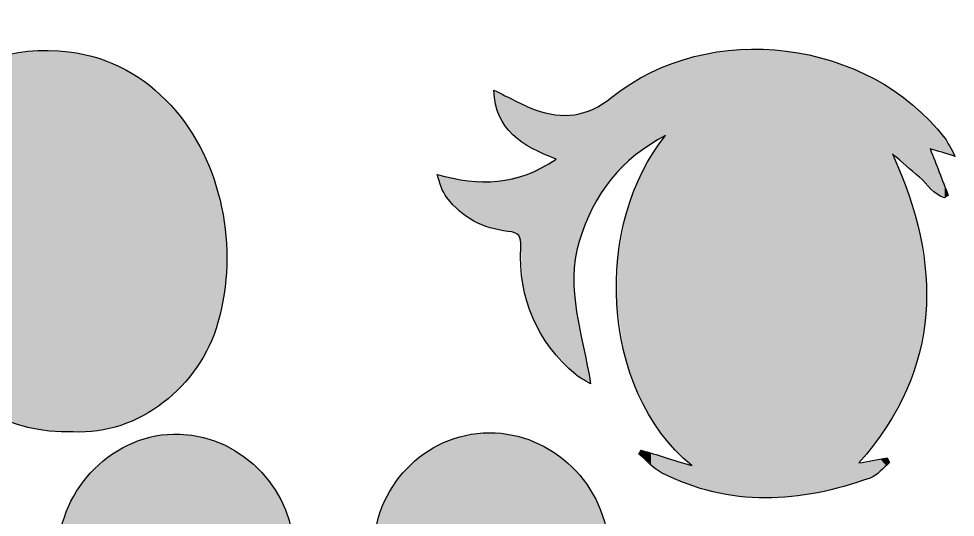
# Model space of a CAD drawing. Extents: x -31 to 92, y -55 to 26.
# Drawn here: x 15.24 to 59.58, y 2.08 to 25.7 of the extents above; entities that cross this region are included whole.
import ezdxf

# ---------------------------------------------------------------- set-up
doc = ezdxf.new("R2010")
doc.units = 0
doc.layers.add('LAYER_1', color=7, linetype='CONTINUOUS')

# ---------------------------------------------------------------- blocks, each defined once
blk = doc.blocks.new('*U10')
at = {"layer": 'LAYER_1', "color": 7}
for points in [[(48.118, 3.285), (47.22, 23.903), (48.118, 24.085)], [(48.292, 3.254), (48.118, 24.085), (48.292, 24.121)], [(48.118, 3.285), (48.118, 24.085), (48.292, 3.254)], [(49.348, 3.068), (48.292, 24.121), (49.348, 24.233)], [(48.292, 3.254), (48.292, 24.121), (49.348, 3.068)], [(49.383, 3.066), (49.348, 24.233), (49.383, 24.236)], [(49.348, 3.068), (49.348, 24.233), (49.383, 3.066)], [(50.482, 3.002), (49.383, 24.236), (50.482, 24.25)], [(49.383, 3.066), (49.383, 24.236), (50.482, 3.002)], [(50.482, 3.002), (50.482, 24.25), (50.583, 2.996)], [(46.176, 5.43), (45.861, 23.446), (46.176, 23.58)], [(46.325, 5.252), (46.176, 23.58), (46.325, 23.626)], [(46.176, 5.43), (46.176, 23.58), (46.325, 5.252)], [(46.892, 4.723), (46.325, 23.626), (46.892, 23.801)], [(46.325, 5.252), (46.325, 23.626), (46.892, 4.723)], [(47.103, 4.526), (46.892, 23.801), (47.103, 23.867)], [(46.892, 4.723), (46.892, 23.801), (47.103, 4.526)], [(47.22, 3.556), (47.103, 23.867), (47.22, 23.903)], [(47.103, 3.592), (47.103, 23.867), (47.22, 3.556)], [(47.22, 3.556), (47.22, 23.903), (48.118, 3.285)], [(45.06, 19.644), (44.764, 22.926), (45.06, 23.091)], [(45.17, 19.715), (45.06, 23.091), (45.17, 23.152)], [(45.27, 19.78), (45.17, 23.152), (45.27, 23.195)], [(45.644, 20.021), (45.27, 23.195), (45.644, 23.354)], [(45.672, 20.039), (45.644, 23.354), (45.672, 23.366)], [(45.861, 20.161), (45.672, 23.366), (45.861, 23.446)], [(45.861, 5.807), (45.861, 23.446), (46.176, 5.43)], [(44.213, 19.018), (44.179, 22.593), (44.213, 22.617)], [(44.344, 19.149), (44.213, 22.617), (44.344, 22.691)], [(44.439, 19.243), (44.344, 22.691), (44.439, 22.743)], [(44.572, 19.329), (44.439, 22.743), (44.572, 22.818)], [(44.602, 19.348), (44.572, 22.818), (44.602, 22.835)], [(44.713, 19.42), (44.602, 22.835), (44.713, 22.897)], [(44.764, 19.453), (44.713, 22.897), (44.764, 22.926)], [(37.818, 21.649), (37.818, 22.27), (37.921, 21.334)], [(37.921, 21.334), (37.921, 22.222), (38.002, 21.086)], [(38.002, 21.086), (38.002, 22.183), (38.278, 20.608)], [(43.607, 18.415), (43.561, 22.151), (43.607, 22.184)], [(43.88, 18.687), (43.607, 22.184), (43.88, 22.379)], [(44.01, 18.817), (43.88, 22.379), (44.01, 22.473)], [(44.179, 18.984), (44.01, 22.473), (44.179, 22.593)], [(56.6, 19.303), (56.6, 22.331), (56.684, 19.23)], [(56.684, 19.23), (56.684, 22.28), (57.272, 18.717)], [(38.278, 20.608), (38.278, 22.053), (38.401, 20.466)], [(38.401, 20.466), (38.401, 21.995), (38.635, 20.201)], [(38.635, 20.201), (38.635, 21.885), (38.721, 20.14)], [(38.721, 20.14), (38.721, 21.844), (38.914, 20.004)], [(38.914, 20.004), (38.914, 21.753), (39.015, 19.933)], [(43.29, 18.101), (42.437, 21.418), (43.29, 21.959)], [(43.313, 18.124), (43.29, 21.959), (43.313, 21.974)], [(43.561, 18.37), (43.313, 21.974), (43.561, 22.151)], [(57.272, 18.717), (57.272, 21.838), (57.376, 18.627)], [(57.376, 18.627), (57.376, 21.76), (57.559, 18.467)], [(39.015, 19.933), (39.015, 21.706), (39.109, 19.867)], [(39.109, 19.867), (39.109, 21.662), (39.295, 19.736)], [(39.295, 19.736), (39.295, 21.574), (39.307, 19.727)], [(39.307, 19.727), (39.307, 21.568), (39.554, 19.554)], [(39.554, 19.554), (39.554, 21.452), (39.574, 19.545)], [(39.574, 19.545), (39.574, 21.442), (39.689, 19.493)], [(39.689, 19.493), (39.689, 21.388), (39.946, 19.376)], [(39.946, 19.376), (39.946, 21.323), (40.412, 19.165)], [(42.317, 16.509), (41.777, 21.218), (42.317, 21.382)], [(42.406, 16.735), (42.317, 21.382), (42.406, 21.409)], [(42.437, 16.783), (42.406, 21.409), (42.437, 21.418)], [(57.559, 18.467), (57.559, 21.622), (57.878, 18.189)], [(57.878, 18.189), (57.878, 21.325), (57.888, 18.179)], [(57.888, 18.179), (57.888, 21.316), (57.912, 18.154)], [(57.912, 18.154), (57.912, 21.293), (58.187, 17.874)], [(40.412, 19.165), (40.412, 21.205), (40.64, 19.063)], [(40.64, 19.063), (40.64, 21.147), (40.68, 19.044)], [(40.68, 19.044), (40.64, 21.147), (40.68, 21.147)], [(41.524, 8.928), (40.68, 21.147), (41.524, 21.15)], [(40.68, 9.814), (40.68, 21.147), (41.524, 8.928)], [(41.551, 13.803), (41.524, 21.15), (41.551, 21.15)], [(41.592, 14.307), (41.551, 21.15), (41.592, 21.162)], [(41.626, 14.46), (41.592, 21.162), (41.626, 21.172)], [(41.651, 14.573), (41.626, 21.172), (41.651, 21.18)], [(41.777, 15.148), (41.651, 21.18), (41.777, 21.218)], [(58.187, 17.874), (58.187, 21.037), (58.189, 17.872)], [(58.189, 17.872), (58.189, 21.035), (58.362, 17.696)], [(58.362, 17.696), (58.362, 20.874), (58.391, 17.667)], [(58.391, 19.535), (58.391, 20.841), (58.426, 19.524)], [(58.426, 19.524), (58.426, 20.799), (58.721, 19.435)], [(58.721, 19.435), (58.721, 20.457), (59.075, 19.327)], [(45.861, 5.807), (45.672, 19.902), (45.861, 20.161)], [(59.075, 19.327), (59.075, 20.046), (59.082, 19.324)], [(59.082, 19.324), (59.082, 20.037), (59.247, 19.274)], [(45.644, 6.067), (45.27, 19.351), (45.644, 19.863)], [(45.672, 6.033), (45.644, 19.863), (45.672, 19.902)], [(45.644, 6.067), (45.644, 19.863), (45.672, 6.033)], [(45.672, 6.033), (45.672, 19.902), (45.861, 5.807)], [(58.391, 17.667), (58.391, 19.535), (58.426, 17.63)], [(59.247, 19.274), (59.247, 19.75), (59.579, 19.173)], [(45.17, 6.791), (45.06, 18.981), (45.17, 19.175)], [(45.27, 6.638), (45.17, 19.175), (45.27, 19.351)], [(45.17, 6.791), (45.17, 19.175), (45.27, 6.638)], [(45.27, 6.638), (45.27, 19.351), (45.644, 6.067)], [(58.426, 17.63), (58.426, 19.443), (58.721, 17.378)], [(39.946, 10.795), (39.689, 18.522), (39.946, 18.658)], [(40.412, 10.096), (39.946, 18.658), (40.412, 18.903)], [(39.946, 10.795), (39.946, 18.658), (40.412, 10.096)], [(40.64, 9.857), (40.412, 18.903), (40.64, 19.023)], [(40.412, 10.096), (40.412, 18.903), (40.64, 9.857)], [(40.68, 9.814), (40.64, 19.023), (40.68, 19.044)], [(40.64, 9.857), (40.64, 19.023), (40.68, 9.814)], [(45.06, 6.96), (44.764, 18.463), (45.06, 18.981)], [(45.06, 6.96), (45.06, 18.981), (45.17, 6.791)], [(58.721, 17.378), (58.721, 18.685), (59.075, 17.209)], [(35.238, 17.726), (35.238, 18.283), (35.51, 17.223)], [(35.51, 17.223), (35.51, 18.226), (36.101, 16.588)], [(38.721, 15.554), (38.635, 18.164), (38.721, 18.184)], [(38.914, 15.421), (38.721, 18.184), (38.914, 18.229)], [(38.721, 15.554), (38.721, 18.184), (38.914, 15.421)], [(39.015, 14.884), (38.914, 18.229), (39.015, 18.253)], [(38.914, 15.421), (38.914, 18.229), (39.015, 14.884)], [(39.109, 13.131), (39.015, 18.253), (39.109, 18.275)], [(39.015, 14.884), (39.015, 18.253), (39.109, 13.131)], [(39.295, 12.313), (39.109, 18.275), (39.295, 18.319)], [(39.109, 13.131), (39.109, 18.275), (39.295, 12.313)], [(39.307, 12.278), (39.295, 18.319), (39.307, 18.322)], [(39.295, 12.313), (39.295, 18.319), (39.307, 12.278)], [(39.554, 11.591), (39.307, 18.322), (39.554, 18.451)], [(39.307, 12.278), (39.307, 18.322), (39.554, 11.591)], [(39.574, 11.534), (39.554, 18.451), (39.574, 18.462)], [(39.554, 11.591), (39.554, 18.451), (39.574, 11.534)], [(39.689, 11.307), (39.574, 18.462), (39.689, 18.522)], [(39.574, 11.534), (39.574, 18.462), (39.689, 11.307)], [(39.689, 11.307), (39.689, 18.522), (39.946, 10.795)], [(44.713, 7.641), (44.602, 18.093), (44.713, 18.345)], [(44.764, 7.539), (44.713, 18.345), (44.764, 18.463)], [(44.713, 7.641), (44.713, 18.345), (44.764, 7.539)], [(44.764, 7.539), (44.764, 18.463), (45.06, 6.96)], [(36.101, 16.588), (36.101, 18.101), (36.507, 16.306)], [(36.507, 16.306), (36.507, 18.015), (36.787, 16.113)], [(36.787, 16.113), (36.787, 18.012), (37.557, 15.793)], [(37.557, 15.793), (37.557, 18.002), (37.736, 15.757)], [(37.736, 15.757), (37.736, 17.999), (37.818, 15.74)], [(37.818, 15.74), (37.818, 17.998), (37.921, 15.72)], [(38.002, 15.703), (37.921, 17.997), (38.002, 18.016)], [(37.921, 15.72), (37.921, 17.997), (38.002, 15.703)], [(38.278, 15.648), (38.002, 18.016), (38.278, 18.08)], [(38.002, 15.703), (38.002, 18.016), (38.278, 15.648)], [(38.401, 15.623), (38.278, 18.08), (38.401, 18.109)], [(38.278, 15.648), (38.278, 18.08), (38.401, 15.623)], [(38.635, 15.573), (38.401, 18.109), (38.635, 18.164)], [(38.401, 15.623), (38.401, 18.109), (38.635, 15.573)], [(38.635, 15.573), (38.635, 18.164), (38.721, 15.554)], [(44.572, 7.918), (44.439, 17.723), (44.572, 18.026)], [(44.602, 7.859), (44.572, 18.026), (44.602, 18.093)], [(44.572, 7.918), (44.572, 18.026), (44.602, 7.859)], [(44.602, 7.859), (44.602, 18.093), (44.713, 7.641)], [(44.344, 8.503), (44.213, 17.111), (44.344, 17.509)], [(44.439, 8.26), (44.344, 17.509), (44.439, 17.723)], [(44.344, 8.503), (44.344, 17.509), (44.439, 8.26)], [(44.439, 8.26), (44.439, 17.723), (44.572, 7.918)], [(44.179, 8.929), (44.01, 16.5), (44.179, 17.009)], [(44.213, 8.842), (44.179, 17.009), (44.213, 17.111)], [(44.179, 8.929), (44.179, 17.009), (44.213, 8.842)], [(44.213, 8.842), (44.213, 17.111), (44.344, 8.503)], [(44.01, 9.522), (43.88, 15.811), (44.01, 16.5)], [(44.01, 9.522), (44.01, 16.5), (44.179, 8.929)], [(43.88, 9.982), (43.607, 14.369), (43.88, 15.811)], [(43.88, 9.982), (43.88, 15.811), (44.01, 9.522)], [(43.607, 11.849), (43.561, 12.164), (43.607, 14.369)], [(43.607, 11.849), (43.607, 14.369), (43.88, 9.982)], [(41.524, 8.928), (41.524, 13.473), (41.551, 8.9)], [(41.551, 8.9), (41.551, 13.122), (41.592, 8.857)], [(41.592, 8.857), (41.592, 12.584), (41.626, 8.821)], [(41.626, 8.821), (41.626, 12.141), (41.651, 8.806)], [(41.651, 8.806), (41.651, 11.813), (41.777, 8.729)], [(41.777, 8.729), (41.777, 11.164), (42.317, 8.399)], [(44.713, 4.985), (44.602, 5.077), (44.713, 5.261)], [(44.713, 4.985), (44.713, 5.261), (44.764, 4.942)], [(44.764, 4.942), (44.764, 5.245), (45.06, 4.698)], [(45.06, 4.698), (45.06, 5.155), (45.17, 4.607)], [(45.17, 4.607), (45.17, 5.121), (45.27, 4.524)], [(45.27, 4.524), (45.27, 5.09), (45.644, 4.215)], [(45.644, 4.215), (45.644, 4.975), (45.672, 4.192)], [(45.672, 4.192), (45.672, 4.966), (45.861, 4.109)], [(45.861, 4.109), (45.861, 4.908), (46.176, 3.97)], [(56.321, 4.531), (56.026, 4.832), (56.321, 4.884)], [(56.349, 4.557), (56.321, 4.884), (56.349, 4.889)], [(46.176, 3.97), (46.176, 4.811), (46.325, 3.905)], [(46.325, 3.905), (46.325, 4.766), (46.892, 3.656)], [(46.892, 3.656), (46.892, 4.591), (47.103, 3.592)], [(55.548, 3.939), (55.014, 4.652), (55.548, 4.747)], [(55.747, 4.072), (55.548, 4.747), (55.747, 4.782)], [(56.026, 4.258), (55.747, 4.782), (56.026, 4.832)]]:
    blk.add_solid(points, dxfattribs=at)
at = {"layer": 'LAYER_1', "color": 7, "extrusion": (0, 0, -1)}
for points in [[(-50.583, 2.996), (-50.482, 24.25), (-50.583, 24.242)], [(-50.583, 2.996), (-50.583, 24.242), (-51.579, 3.045)], [(-51.579, 3.045), (-50.583, 24.242), (-51.579, 24.164)], [(-51.579, 3.045), (-51.579, 24.164), (-51.821, 3.057)], [(-51.821, 3.057), (-51.579, 24.164), (-51.821, 24.123)], [(-51.821, 3.057), (-51.821, 24.123), (-52.664, 3.183)], [(-52.664, 3.183), (-51.821, 24.123), (-52.664, 23.979)], [(-52.664, 3.183), (-52.664, 23.979), (-53.061, 3.242)], [(-53.061, 3.242), (-52.664, 23.979), (-53.061, 23.873)], [(-53.061, 3.242), (-53.061, 23.873), (-53.727, 3.401)], [(-53.727, 3.401), (-53.061, 23.873), (-53.727, 23.697)], [(-53.727, 3.401), (-53.727, 23.697), (-54.304, 3.539)], [(-54.304, 3.539), (-53.727, 23.697), (-54.304, 23.485)], [(-45.06, 19.644), (-45.06, 23.091), (-45.17, 19.715)], [(-45.17, 19.715), (-45.17, 23.152), (-45.27, 19.78)], [(-45.27, 19.78), (-45.27, 23.195), (-45.644, 20.021)], [(-45.644, 20.021), (-45.644, 23.354), (-45.672, 20.039)], [(-45.672, 20.039), (-45.672, 23.366), (-45.861, 20.161)], [(-54.304, 3.539), (-54.304, 23.485), (-54.758, 3.685)], [(-54.758, 3.685), (-54.304, 23.485), (-54.758, 23.318)], [(-54.758, 3.685), (-54.758, 23.318), (-55.014, 3.767)], [(-55.014, 3.767), (-54.758, 23.318), (-55.014, 23.196)], [(-55.014, 4.652), (-55.014, 23.196), (-55.548, 5.35)], [(-55.548, 5.35), (-55.014, 23.196), (-55.548, 22.941)], [(-44.213, 19.018), (-44.213, 22.617), (-44.344, 19.149)], [(-44.344, 19.149), (-44.344, 22.691), (-44.439, 19.243)], [(-44.439, 19.243), (-44.439, 22.743), (-44.572, 19.329)], [(-44.572, 19.329), (-44.572, 22.818), (-44.602, 19.348)], [(-44.602, 19.348), (-44.602, 22.835), (-44.713, 19.42)], [(-44.713, 19.42), (-44.713, 22.897), (-44.764, 19.453)], [(-44.764, 19.453), (-44.764, 22.926), (-45.06, 19.644)], [(-55.548, 5.35), (-55.548, 22.941), (-55.747, 5.61)], [(-55.747, 5.61), (-55.548, 22.941), (-55.747, 22.846)], [(-55.747, 5.61), (-55.747, 22.846), (-56.026, 5.975)], [(-56.026, 5.975), (-55.747, 22.846), (-56.026, 22.677)], [(-56.026, 5.975), (-56.026, 22.677), (-56.321, 6.36)], [(-56.321, 6.36), (-56.026, 22.677), (-56.321, 22.499)], [(-37.818, 21.649), (-37.736, 22.309), (-37.818, 22.27)], [(-37.921, 21.334), (-37.818, 22.27), (-37.921, 22.222)], [(-38.002, 21.086), (-37.921, 22.222), (-38.002, 22.183)], [(-38.278, 20.608), (-38.002, 22.183), (-38.278, 22.053)], [(-43.607, 18.415), (-43.607, 22.184), (-43.88, 18.687)], [(-43.88, 18.687), (-43.88, 22.379), (-44.01, 18.817)], [(-44.01, 18.817), (-44.01, 22.473), (-44.179, 18.984)], [(-44.179, 18.984), (-44.179, 22.593), (-44.213, 19.018)], [(-56.321, 6.36), (-56.321, 22.499), (-56.349, 6.413)], [(-56.349, 6.413), (-56.321, 22.499), (-56.349, 22.482)], [(-56.349, 6.413), (-56.349, 22.482), (-56.47, 6.634)], [(-56.47, 6.634), (-56.349, 22.482), (-56.47, 22.409)], [(-56.47, 6.634), (-56.47, 22.409), (-56.6, 6.873)], [(-56.6, 6.873), (-56.47, 22.409), (-56.6, 22.331)], [(-56.684, 19.23), (-56.6, 22.331), (-56.684, 22.28)], [(-57.272, 18.717), (-56.684, 22.28), (-57.272, 21.838)], [(-38.401, 20.466), (-38.278, 22.053), (-38.401, 21.995)], [(-38.635, 20.201), (-38.401, 21.995), (-38.635, 21.885)], [(-38.721, 20.14), (-38.635, 21.885), (-38.721, 21.844)], [(-38.914, 20.004), (-38.721, 21.844), (-38.914, 21.753)], [(-39.015, 19.933), (-38.914, 21.753), (-39.015, 21.706)], [(-43.29, 18.101), (-43.29, 21.959), (-43.313, 18.124)], [(-43.313, 18.124), (-43.313, 21.974), (-43.561, 18.37)], [(-43.561, 18.37), (-43.561, 22.151), (-43.607, 18.415)], [(-57.376, 18.627), (-57.272, 21.838), (-57.376, 21.76)], [(-57.559, 18.467), (-57.376, 21.76), (-57.559, 21.622)], [(-39.109, 19.867), (-39.015, 21.706), (-39.109, 21.662)], [(-39.295, 19.736), (-39.109, 21.662), (-39.295, 21.574)], [(-39.307, 19.727), (-39.295, 21.574), (-39.307, 21.568)], [(-39.554, 19.554), (-39.307, 21.568), (-39.554, 21.452)], [(-39.574, 19.545), (-39.554, 21.452), (-39.574, 21.442)], [(-39.689, 19.493), (-39.574, 21.442), (-39.689, 21.388)], [(-39.946, 19.376), (-39.689, 21.388), (-39.946, 21.323)], [(-40.412, 19.165), (-39.946, 21.323), (-40.412, 21.205)], [(-42.317, 16.509), (-42.317, 21.382), (-42.406, 16.735)], [(-42.406, 16.735), (-42.406, 21.409), (-42.437, 16.783)], [(-42.437, 16.783), (-42.437, 21.418), (-43.29, 18.101)], [(-57.878, 18.189), (-57.559, 21.622), (-57.878, 21.325)], [(-57.888, 18.179), (-57.878, 21.325), (-57.888, 21.316)], [(-57.912, 18.154), (-57.888, 21.316), (-57.912, 21.293)], [(-58.187, 17.874), (-57.912, 21.293), (-58.187, 21.037)], [(-40.64, 19.063), (-40.412, 21.205), (-40.64, 21.147)], [(-41.524, 13.473), (-41.524, 21.15), (-41.551, 13.803)], [(-41.551, 13.803), (-41.551, 21.15), (-41.592, 14.307)], [(-41.592, 14.307), (-41.592, 21.162), (-41.626, 14.46)], [(-41.626, 14.46), (-41.626, 21.172), (-41.651, 14.573)], [(-41.651, 14.573), (-41.651, 21.18), (-41.777, 15.148)], [(-41.777, 15.148), (-41.777, 21.218), (-42.317, 16.509)], [(-58.189, 17.872), (-58.187, 21.037), (-58.189, 21.035)], [(-58.362, 17.696), (-58.189, 21.035), (-58.362, 20.874)], [(-58.391, 17.667), (-58.362, 20.874), (-58.391, 20.841)], [(-58.426, 19.524), (-58.391, 20.841), (-58.426, 20.799)], [(-58.721, 19.435), (-58.426, 20.799), (-58.721, 20.457)], [(-59.075, 19.327), (-58.721, 20.457), (-59.075, 20.046)], [(-59.082, 19.324), (-59.075, 20.046), (-59.082, 20.037)], [(-59.247, 19.274), (-59.082, 20.037), (-59.247, 19.75)], [(-58.426, 17.63), (-58.391, 19.535), (-58.426, 19.443)], [(-56.6, 6.873), (-56.6, 19.303), (-56.684, 7.027)], [(-56.684, 7.027), (-56.6, 19.303), (-56.684, 19.092)], [(-56.684, 7.027), (-56.684, 19.092), (-57.272, 8.105)], [(-57.272, 8.105), (-56.684, 19.092), (-57.272, 17.616)], [(-58.721, 17.378), (-58.426, 19.443), (-58.721, 18.685)], [(-59.075, 17.209), (-58.721, 18.685), (-59.075, 17.774)], [(-35.238, 17.726), (-35.051, 18.322), (-35.238, 18.283)], [(-35.51, 17.223), (-35.238, 18.283), (-35.51, 18.226)], [(-36.101, 16.588), (-35.51, 18.226), (-36.101, 18.101)], [(-36.507, 16.306), (-36.101, 18.101), (-36.507, 18.015)], [(-36.787, 16.113), (-36.507, 18.015), (-36.787, 18.012)], [(-37.557, 15.793), (-36.787, 18.012), (-37.557, 18.002)], [(-37.736, 15.757), (-37.557, 18.002), (-37.736, 17.999)], [(-37.818, 15.74), (-37.736, 17.999), (-37.818, 17.998)], [(-37.921, 15.72), (-37.818, 17.998), (-37.921, 17.997)], [(-59.075, 17.209), (-59.075, 17.774), (-59.082, 17.214)], [(-59.082, 17.214), (-59.075, 17.774), (-59.082, 17.754)], [(-59.082, 17.214), (-59.082, 17.754), (-59.247, 17.329)], [(-57.272, 8.105), (-57.272, 17.616), (-57.376, 8.406)], [(-57.376, 8.406), (-57.272, 17.616), (-57.376, 17.354)], [(-57.376, 8.406), (-57.376, 17.354), (-57.559, 8.935)], [(-57.559, 8.935), (-57.376, 17.354), (-57.559, 16.699)], [(-57.559, 8.935), (-57.559, 16.699), (-57.878, 9.857)], [(-57.878, 9.857), (-57.559, 16.699), (-57.878, 15.56)], [(-57.878, 9.857), (-57.878, 15.56), (-57.888, 9.886)], [(-57.888, 9.886), (-57.878, 15.56), (-57.888, 15.523)], [(-57.888, 9.886), (-57.888, 15.523), (-57.912, 10.032)], [(-57.912, 10.032), (-57.888, 15.523), (-57.912, 15.437)], [(-57.912, 10.032), (-57.912, 15.437), (-58.187, 11.702)], [(-58.187, 11.702), (-57.912, 15.437), (-58.187, 13.564)], [(-41.551, 8.9), (-41.524, 13.473), (-41.551, 13.122)], [(-58.187, 11.702), (-58.187, 13.564), (-58.189, 13.553)], [(-41.592, 8.857), (-41.551, 13.122), (-41.592, 12.584)], [(-41.626, 8.821), (-41.592, 12.584), (-41.626, 12.141)], [(-41.651, 8.806), (-41.626, 12.141), (-41.651, 11.813)], [(-41.777, 8.729), (-41.651, 11.813), (-41.777, 11.164)], [(-44.764, 4.942), (-44.713, 5.261), (-44.764, 5.245)], [(-45.06, 4.698), (-44.764, 5.245), (-45.06, 5.155)], [(-45.17, 4.607), (-45.06, 5.155), (-45.17, 5.121)], [(-45.27, 4.524), (-45.17, 5.121), (-45.27, 5.09)], [(-45.644, 4.215), (-45.27, 5.09), (-45.644, 4.975)], [(-45.672, 4.192), (-45.644, 4.975), (-45.672, 4.966)], [(-45.861, 4.109), (-45.672, 4.966), (-45.861, 4.908)], [(-46.176, 3.97), (-45.861, 4.908), (-46.176, 4.811)], [(-56.321, 4.531), (-56.321, 4.884), (-56.349, 4.557)], [(-56.349, 4.557), (-56.349, 4.889), (-56.47, 4.669)], [(-46.325, 3.905), (-46.176, 4.811), (-46.325, 4.766)], [(-46.892, 3.656), (-46.325, 4.766), (-46.892, 4.591)], [(-47.103, 3.592), (-46.892, 4.591), (-47.103, 4.526)], [(-55.014, 3.767), (-55.014, 4.652), (-55.548, 3.939)], [(-55.548, 3.939), (-55.548, 4.747), (-55.747, 4.072)], [(-55.747, 4.072), (-55.747, 4.782), (-56.026, 4.258)], [(-56.026, 4.258), (-56.026, 4.832), (-56.321, 4.531)]]:
    blk.add_solid(points, dxfattribs=at)
blk = doc.blocks.new('*U18')
at = {"layer": 'LAYER_1', "color": 7}
for points in [[(35.979, -4.943), (35.6, 5.722), (35.979, 5.847)], [(36.12, -4.979), (35.979, 5.847), (36.12, 5.894)], [(35.979, -4.943), (35.979, 5.847), (36.12, -4.979)], [(36.534, -5.082), (36.12, 5.894), (36.534, 5.984)], [(36.12, -4.979), (36.12, 5.894), (36.534, -5.082)], [(36.662, -5.099), (36.534, 5.984), (36.662, 6.012)], [(36.534, -5.082), (36.534, 5.984), (36.662, -5.099)], [(37.109, -5.158), (36.662, 6.012), (37.109, 6.062)], [(36.662, -5.099), (36.662, 6.012), (37.109, -5.158)], [(37.223, -5.16), (37.109, 6.062), (37.223, 6.075)], [(37.109, -5.158), (37.109, 6.062), (37.223, -5.16)], [(37.703, -5.166), (37.223, 6.075), (37.703, 6.077)], [(37.223, -5.16), (37.223, 6.075), (37.703, -5.166)], [(37.802, -5.164), (37.703, 6.077), (37.802, 6.077)], [(34.945, -4.492), (34.639, 5.232), (34.945, 5.408)], [(35.106, -4.573), (34.945, 5.408), (35.106, 5.5)], [(34.945, -4.492), (34.945, 5.408), (35.106, -4.573)], [(35.449, -4.745), (35.106, 5.5), (35.449, 5.654)], [(35.106, -4.573), (35.106, 5.5), (35.449, -4.745)], [(35.6, -4.802), (35.449, 5.654), (35.6, 5.722)], [(35.449, -4.745), (35.449, 5.654), (35.6, -4.802)], [(35.6, -4.802), (35.6, 5.722), (35.979, -4.943)], [(34.202, -3.974), (34.032, 4.773), (34.202, 4.921)], [(34.472, -4.188), (34.202, 4.921), (34.472, 5.113)], [(34.202, -3.974), (34.202, 4.921), (34.472, -4.188)], [(34.639, -4.296), (34.472, 5.113), (34.639, 5.232)], [(34.472, -4.188), (34.472, 5.113), (34.639, -4.296)], [(34.639, -4.296), (34.639, 5.232), (34.945, -4.492)], [(33.798, -3.611), (33.628, 4.392), (33.798, 4.571)], [(34.032, -3.838), (33.798, 4.571), (34.032, 4.773)], [(33.798, -3.611), (33.798, 4.571), (34.032, -3.838)], [(34.032, -3.838), (34.032, 4.773), (34.202, -3.974)], [(33.429, -3.21), (33.262, 3.972), (33.429, 4.184)], [(33.628, -3.445), (33.429, 4.184), (33.628, 4.392)], [(33.429, -3.21), (33.429, 4.184), (33.628, -3.445)], [(33.628, -3.445), (33.628, 4.392), (33.798, -3.611)], [(33.098, -2.776), (32.939, 3.518), (33.098, 3.764)], [(33.262, -3.013), (33.098, 3.764), (33.262, 3.972)], [(33.098, -2.776), (33.098, 3.764), (33.262, -3.013)], [(33.262, -3.013), (33.262, 3.972), (33.429, -3.21)], [(32.808, -2.312), (32.661, 3.032), (32.808, 3.314)], [(32.939, -2.547), (32.808, 3.314), (32.939, 3.518)], [(32.808, -2.312), (32.808, 3.314), (32.939, -2.547)], [(32.939, -2.547), (32.939, 3.518), (33.098, -2.776)], [(32.56, -1.822), (32.432, 2.519), (32.56, 2.838)], [(32.661, -2.051), (32.56, 2.838), (32.661, 3.032)], [(32.56, -1.822), (32.56, 2.838), (32.661, -2.051)], [(32.661, -2.051), (32.661, 3.032), (32.808, -2.312)], [(32.359, -1.307), (32.253, 1.981), (32.359, 2.339)], [(32.432, -1.529), (32.359, 2.339), (32.432, 2.519)], [(32.359, -1.307), (32.359, 2.339), (32.432, -1.529)], [(32.432, -1.529), (32.432, 2.519), (32.56, -1.822)], [(32.205, -0.77), (32.128, 1.419), (32.205, 1.82)], [(32.253, -0.985), (32.205, 1.82), (32.253, 1.981)], [(32.205, -0.77), (32.205, 1.82), (32.253, -0.985)], [(32.253, -0.985), (32.253, 1.981), (32.359, -1.307)], [(32.128, -0.423), (32.102, 1.285), (32.128, 1.419)], [(32.128, -0.423), (32.128, 1.419), (32.205, -0.77)], [(32.102, -0.204), (32.06, 0.821), (32.102, 1.285)], [(32.102, -0.204), (32.102, 1.285), (32.128, -0.423)], [(32.06, 0.152), (32.053, 0.737), (32.06, 0.821)], [(32.06, 0.152), (32.06, 0.821), (32.102, -0.204)]]:
    blk.add_solid(points, dxfattribs=at)
at = {"layer": 'LAYER_1', "color": 7, "extrusion": (0, 0, -1)}
for points in [[(-37.703, -5.166), (-37.703, 6.077), (-37.802, -5.164)], [(-37.802, -5.164), (-37.802, 6.077), (-38.238, -5.153)], [(-38.238, -5.153), (-37.802, 6.077), (-38.238, 6.034)], [(-38.238, -5.153), (-38.238, 6.034), (-38.342, -5.138)], [(-38.342, -5.138), (-38.238, 6.034), (-38.342, 6.024)], [(-38.342, -5.138), (-38.342, 6.024), (-38.761, -5.081)], [(-38.761, -5.081), (-38.342, 6.024), (-38.761, 5.938)], [(-38.761, -5.081), (-38.761, 5.938), (-38.871, -5.053)], [(-38.871, -5.053), (-38.761, 5.938), (-38.871, 5.916)], [(-38.871, -5.053), (-38.871, 5.916), (-39.27, -4.954)], [(-39.27, -4.954), (-38.871, 5.916), (-39.27, 5.793)], [(-39.27, -4.954), (-39.27, 5.793), (-39.385, -4.912)], [(-39.385, -4.912), (-39.27, 5.793), (-39.385, 5.757)], [(-39.385, -4.912), (-39.385, 5.757), (-39.76, -4.775)], [(-39.76, -4.775), (-39.385, 5.757), (-39.76, 5.6)], [(-39.76, -4.775), (-39.76, 5.6), (-39.881, -4.717)], [(-39.881, -4.717), (-39.76, 5.6), (-39.881, 5.549)], [(-39.881, -4.717), (-39.881, 5.549), (-40.23, -4.548)], [(-40.23, -4.548), (-39.881, 5.549), (-40.23, 5.362)], [(-40.23, -4.548), (-40.23, 5.362), (-40.356, -4.472)], [(-40.356, -4.472), (-40.23, 5.362), (-40.356, 5.295)], [(-40.356, -4.472), (-40.356, 5.295), (-40.676, -4.276)], [(-40.676, -4.276), (-40.356, 5.295), (-40.676, 5.082)], [(-40.676, -4.276), (-40.676, 5.082), (-40.805, -4.18)], [(-40.805, -4.18), (-40.676, 5.082), (-40.805, 4.997)], [(-40.805, -4.18), (-40.805, 4.997), (-41.095, -3.964)], [(-41.095, -3.964), (-40.805, 4.997), (-41.095, 4.763)], [(-41.095, -3.964), (-41.095, 4.763), (-41.226, -3.846)], [(-41.226, -3.846), (-41.095, 4.763), (-41.226, 4.657)], [(-41.226, -3.846), (-41.226, 4.657), (-41.485, -3.613)], [(-41.485, -3.613), (-41.226, 4.657), (-41.485, 4.405)], [(-41.485, -3.613), (-41.485, 4.405), (-41.616, -3.472)], [(-41.616, -3.472), (-41.485, 4.405), (-41.616, 4.278)], [(-41.616, -3.472), (-41.616, 4.278), (-41.842, -3.229)], [(-41.842, -3.229), (-41.616, 4.278), (-41.842, 4.013)], [(-41.842, -3.229), (-41.842, 4.013), (-41.97, -3.063)], [(-41.97, -3.063), (-41.842, 4.013), (-41.97, 3.862)], [(-41.97, -3.063), (-41.97, 3.862), (-42.163, -2.814)], [(-42.163, -2.814), (-41.97, 3.862), (-42.163, 3.587)], [(-42.163, -2.814), (-42.163, 3.587), (-42.286, -2.622)], [(-42.286, -2.622), (-42.163, 3.587), (-42.286, 3.412)], [(-42.286, -2.622), (-42.286, 3.412), (-42.446, -2.371)], [(-42.446, -2.371), (-42.286, 3.412), (-42.446, 3.13)], [(-42.446, -2.371), (-42.446, 3.13), (-42.559, -2.151)], [(-42.559, -2.151), (-42.446, 3.13), (-42.559, 2.93)], [(-42.559, -2.151), (-42.559, 2.93), (-42.687, -1.905)], [(-42.687, -1.905), (-42.559, 2.93), (-42.687, 2.644)], [(-42.687, -1.905), (-42.687, 2.644), (-42.787, -1.656)], [(-42.787, -1.656), (-42.687, 2.644), (-42.787, 2.419)], [(-42.787, -1.656), (-42.787, 2.419), (-42.883, -1.418)], [(-42.883, -1.418), (-42.787, 2.419), (-42.883, 2.131)], [(-42.883, -1.418), (-42.883, 2.131), (-42.966, -1.137)], [(-42.966, -1.137), (-42.883, 2.131), (-42.966, 1.881)], [(-42.966, -1.137), (-42.966, 1.881), (-43.032, -0.915)], [(-43.032, -0.915), (-42.966, 1.881), (-43.032, 1.589)], [(-43.032, -0.915), (-43.032, 1.589), (-43.093, -0.595)], [(-43.093, -0.595), (-43.032, 1.589), (-43.093, 1.318)], [(-43.093, -0.595), (-43.093, 1.318), (-43.13, -0.398)], [(-43.13, -0.398), (-43.093, 1.318), (-43.13, 1.009)], [(-43.13, -0.398), (-43.13, 1.009), (-43.163, -0.006)], [(-43.163, -0.006), (-43.13, 1.009), (-43.163, 0.733)], [(-43.163, -0.006), (-43.163, 0.733), (-43.175, 0.128)]]:
    blk.add_solid(points, dxfattribs=at)
blk = doc.blocks.new('*U19')
at = {"layer": 'LAYER_1', "color": 7}
for points in [[(21.176, -5.031), (20.967, 5.723), (21.176, 5.798)], [(21.531, -5.129), (21.176, 5.798), (21.531, 5.885)], [(21.176, -5.031), (21.176, 5.798), (21.531, -5.129)], [(21.722, -5.159), (21.531, 5.885), (21.722, 5.932)], [(21.531, -5.129), (21.531, 5.885), (21.722, -5.159)], [(22.124, -5.221), (21.722, 5.932), (22.124, 5.985)], [(21.722, -5.159), (21.722, 5.932), (22.124, -5.221)], [(22.287, -5.228), (22.124, 5.985), (22.287, 6.007)], [(22.124, -5.221), (22.124, 5.985), (22.287, -5.228)], [(22.744, -5.246), (22.287, 6.007), (22.744, 6.015)], [(22.287, -5.228), (22.287, 6.007), (22.744, -5.246)], [(22.869, -5.24), (22.744, 6.015), (22.869, 6.018)], [(20.153, -4.61), (19.934, 5.235), (20.153, 5.369)], [(20.435, -4.76), (20.153, 5.369), (20.435, 5.504)], [(20.153, -4.61), (20.153, 5.369), (20.435, -4.76)], [(20.652, -4.847), (20.435, 5.504), (20.652, 5.609)], [(20.435, -4.76), (20.435, 5.504), (20.652, -4.847)], [(20.967, -4.973), (20.652, 5.609), (20.967, 5.723)], [(20.652, -4.847), (20.652, 5.609), (20.967, -4.973)], [(20.967, -4.973), (20.967, 5.723), (21.176, -5.031)], [(19.469, -4.178), (19.242, 4.751), (19.469, 4.921)], [(19.683, -4.323), (19.469, 4.921), (19.683, 5.082)], [(19.469, -4.178), (19.469, 4.921), (19.683, -4.323)], [(19.934, -4.493), (19.683, 5.082), (19.934, 5.235)], [(19.683, -4.323), (19.683, 5.082), (19.934, -4.493)], [(19.934, -4.493), (19.934, 5.235), (20.153, -4.61)], [(19.04, -3.821), (18.836, 4.382), (19.04, 4.567)], [(19.242, -3.99), (19.04, 4.567), (19.242, 4.751)], [(19.04, -3.821), (19.04, 4.567), (19.242, -3.99)], [(19.242, -3.99), (19.242, 4.751), (19.469, -4.178)], [(18.649, -3.425), (18.465, 3.977), (18.649, 4.178)], [(18.836, -3.614), (18.649, 4.178), (18.836, 4.382)], [(18.649, -3.425), (18.649, 4.178), (18.836, -3.614)], [(18.836, -3.614), (18.836, 4.382), (19.04, -3.821)], [(18.298, -2.996), (18.134, 3.541), (18.298, 3.757)], [(18.465, -3.2), (18.298, 3.757), (18.465, 3.977)], [(18.298, -2.996), (18.298, 3.757), (18.465, -3.2)], [(18.465, -3.2), (18.465, 3.977), (18.649, -3.425)], [(17.989, -2.54), (17.844, 3.079), (17.989, 3.311)], [(18.134, -2.753), (17.989, 3.311), (18.134, 3.541)], [(17.989, -2.54), (17.989, 3.311), (18.134, -2.753)], [(18.134, -2.753), (18.134, 3.541), (18.298, -2.996)], [(17.724, -2.061), (17.599, 2.593), (17.724, 2.842)], [(17.844, -2.277), (17.724, 2.842), (17.844, 3.079)], [(17.724, -2.061), (17.724, 2.842), (17.844, -2.277)], [(17.844, -2.277), (17.844, 3.079), (17.989, -2.54)], [(17.505, -1.563), (17.401, 2.089), (17.505, 2.353)], [(17.599, -1.776), (17.505, 2.353), (17.599, 2.593)], [(17.505, -1.563), (17.505, 2.353), (17.599, -1.776)], [(17.599, -1.776), (17.599, 2.593), (17.724, -2.061)], [(17.333, -1.054), (17.254, 1.569), (17.333, 1.848)], [(17.401, -1.256), (17.333, 1.848), (17.401, 2.089)], [(17.333, -1.054), (17.333, 1.848), (17.401, -1.256)], [(17.401, -1.256), (17.401, 2.089), (17.505, -1.563)], [(17.254, -0.719), (17.211, 1.326), (17.254, 1.569)], [(17.254, -0.719), (17.254, 1.569), (17.333, -1.054)], [(17.16, -0.164), (17.14, 0.756), (17.16, 1.039)], [(17.211, -0.536), (17.16, 1.039), (17.211, 1.326)], [(17.16, -0.164), (17.16, 1.039), (17.211, -0.536)], [(17.211, -0.536), (17.211, 1.326), (17.254, -0.719)], [(17.14, -0.016), (17.121, 0.502), (17.14, 0.756)], [(17.14, -0.016), (17.14, 0.756), (17.16, -0.164)]]:
    blk.add_solid(points, dxfattribs=at)
at = {"layer": 'LAYER_1', "color": 7, "extrusion": (0, 0, -1)}
for points in [[(-22.744, -5.246), (-22.744, 6.015), (-22.869, -5.24)], [(-22.869, -5.24), (-22.869, 6.018), (-23.366, -5.216)], [(-23.366, -5.216), (-22.869, 6.018), (-23.366, 5.974)], [(-23.366, -5.216), (-23.366, 5.974), (-23.438, -5.204)], [(-23.438, -5.204), (-23.366, 5.974), (-23.438, 5.967)], [(-23.438, -5.204), (-23.438, 5.967), (-23.957, -5.12)], [(-23.957, -5.12), (-23.438, 5.967), (-23.957, 5.866)], [(-23.957, -5.12), (-23.957, 5.866), (-23.986, -5.112)], [(-23.986, -5.112), (-23.957, 5.866), (-23.986, 5.86)], [(-23.986, -5.112), (-23.986, 5.86), (-24.513, -4.964)], [(-24.513, -4.964), (-23.986, 5.86), (-24.513, 5.7)], [(-24.513, -4.964), (-24.513, 5.7), (-24.517, -4.963)], [(-24.517, -4.963), (-24.513, 5.7), (-24.517, 5.698)], [(-24.517, -4.963), (-24.517, 5.698), (-25.014, -4.762)], [(-25.014, -4.762), (-24.517, 5.698), (-25.014, 5.49)], [(-25.014, -4.762), (-25.014, 5.49), (-25.042, -4.751)], [(-25.042, -4.751), (-25.014, 5.49), (-25.042, 5.475)], [(-25.042, -4.751), (-25.042, 5.475), (-25.489, -4.511)], [(-25.489, -4.511), (-25.042, 5.475), (-25.489, 5.234)], [(-25.489, -4.511), (-25.489, 5.234), (-25.533, -4.487)], [(-25.533, -4.487), (-25.489, 5.234), (-25.533, 5.204)], [(-25.533, -4.487), (-25.533, 5.204), (-25.934, -4.215)], [(-25.934, -4.215), (-25.533, 5.204), (-25.934, 4.935)], [(-25.934, -4.215), (-25.934, 4.935), (-25.988, -4.178)], [(-25.988, -4.178), (-25.934, 4.935), (-25.988, 4.891)], [(-25.988, -4.178), (-25.988, 4.891), (-26.348, -3.876)], [(-26.348, -3.876), (-25.988, 4.891), (-26.348, 4.596)], [(-26.348, -3.876), (-26.348, 4.596), (-26.406, -3.828)], [(-26.406, -3.828), (-26.348, 4.596), (-26.406, 4.539)], [(-26.406, -3.828), (-26.406, 4.539), (-26.728, -3.5)], [(-26.728, -3.5), (-26.406, 4.539), (-26.728, 4.222)], [(-26.728, -3.5), (-26.728, 4.222), (-26.785, -3.442)], [(-26.785, -3.442), (-26.728, 4.222), (-26.785, 4.154)], [(-26.785, -3.442), (-26.785, 4.154), (-27.072, -3.089)], [(-27.072, -3.089), (-26.785, 4.154), (-27.072, 3.815)], [(-27.072, -3.089), (-27.072, 3.815), (-27.124, -3.025)], [(-27.124, -3.025), (-27.072, 3.815), (-27.124, 3.74)], [(-27.124, -3.025), (-27.124, 3.74), (-27.377, -2.649)], [(-27.377, -2.649), (-27.124, 3.74), (-27.377, 3.378)], [(-27.377, -2.649), (-27.377, 3.378), (-27.423, -2.582)], [(-27.423, -2.582), (-27.377, 3.378), (-27.423, 3.299)], [(-27.423, -2.582), (-27.423, 3.299), (-27.642, -2.184)], [(-27.642, -2.184), (-27.423, 3.299), (-27.642, 2.916)], [(-27.642, -2.184), (-27.642, 2.916), (-27.678, -2.118)], [(-27.678, -2.118), (-27.642, 2.916), (-27.678, 2.836)], [(-27.678, -2.118), (-27.678, 2.836), (-27.864, -1.699)], [(-27.864, -1.699), (-27.678, 2.836), (-27.864, 2.431)], [(-27.864, -1.699), (-27.864, 2.431), (-27.89, -1.639)], [(-27.89, -1.639), (-27.864, 2.431), (-27.89, 2.355)], [(-27.89, -1.639), (-27.89, 2.355), (-28.041, -1.199)], [(-28.041, -1.199), (-27.89, 2.355), (-28.041, 1.927)], [(-28.041, -1.199), (-28.041, 1.927), (-28.058, -1.149)], [(-28.058, -1.149), (-28.041, 1.927), (-28.058, 1.858)], [(-28.058, -1.149), (-28.058, 1.858), (-28.17, -0.69)], [(-28.17, -0.69), (-28.058, 1.858), (-28.17, 1.407)], [(-28.17, -0.69), (-28.17, 1.407), (-28.178, -0.654)], [(-28.178, -0.654), (-28.17, 1.407), (-28.178, 1.348)], [(-28.178, -0.654), (-28.178, 1.348), (-28.249, -0.176)], [(-28.249, -0.176), (-28.178, 1.348), (-28.249, 0.876)], [(-28.249, -0.176), (-28.249, 0.876), (-28.252, -0.157)], [(-28.252, -0.157), (-28.249, 0.876), (-28.252, 0.82)], [(-28.252, -0.157), (-28.252, 0.82), (-28.276, 0.335)]]:
    blk.add_solid(points, dxfattribs=at)
blk = doc.blocks.new('*U22')
at = {"layer": 'LAYER_1', "color": 7}
for points in [[(14.725, 6.632), (13.896, 23.729), (14.725, 23.988)], [(14.763, 6.62), (14.725, 23.988), (14.763, 24)], [(14.725, 6.632), (14.725, 23.988), (14.763, 6.62)], [(15.671, 6.334), (14.763, 24), (15.671, 24.154)], [(14.763, 6.62), (14.763, 24), (15.671, 6.334)], [(15.676, 6.333), (15.671, 24.154), (15.676, 24.155)], [(15.671, 6.334), (15.671, 24.154), (15.676, 6.333)], [(16.63, 6.173), (15.676, 24.155), (16.63, 24.197)], [(15.676, 6.333), (15.676, 24.155), (16.63, 6.173)], [(16.63, 6.173), (16.63, 24.197), (16.699, 6.162)], [(16.699, 6.162), (16.699, 24.192), (17.62, 6.129)], [(17.62, 6.129), (17.62, 24.129), (17.817, 6.122)], [(13.858, 7.05), (13.079, 23.336), (13.858, 23.71)], [(13.896, 7.032), (13.858, 23.71), (13.896, 23.729)], [(13.858, 7.05), (13.858, 23.71), (13.896, 7.032)], [(13.896, 7.032), (13.896, 23.729), (14.725, 6.632)], [(13.064, 7.582), (12.336, 22.831), (13.064, 23.325)], [(13.079, 7.571), (13.064, 23.325), (13.079, 23.336)], [(13.064, 7.582), (13.064, 23.325), (13.079, 7.571)], [(13.079, 7.571), (13.079, 23.336), (13.858, 7.05)], [(12.316, 8.242), (11.671, 22.222), (12.316, 22.817)], [(12.336, 8.219), (12.316, 22.817), (12.336, 22.831)], [(12.316, 8.242), (12.316, 22.817), (12.336, 8.219)], [(12.336, 8.219), (12.336, 22.831), (13.064, 7.582)], [(11.671, 8.958), (11.613, 22.168), (11.671, 22.222)], [(11.671, 8.958), (11.671, 22.222), (12.316, 8.242)], [(11.613, 9.037), (11.062, 21.493), (11.613, 22.168)], [(11.613, 9.037), (11.613, 22.168), (11.671, 8.958)], [(10.975, 9.949), (10.336, 20.272), (10.975, 21.386)], [(11.062, 9.79), (10.975, 21.386), (11.062, 21.493)], [(10.975, 9.949), (10.975, 21.386), (11.062, 9.79)], [(11.062, 9.79), (11.062, 21.493), (11.613, 9.037)], [(10.26, 11.323), (9.811, 18.895), (10.26, 20.141)], [(10.336, 11.114), (10.26, 20.141), (10.336, 20.272)], [(10.26, 11.323), (10.26, 20.141), (10.336, 11.114)], [(10.336, 11.114), (10.336, 20.272), (10.975, 9.949)], [(9.756, 12.83), (9.489, 17.386), (9.756, 18.743)], [(9.811, 12.568), (9.756, 18.743), (9.811, 18.895)], [(9.756, 12.83), (9.756, 18.743), (9.811, 12.568)], [(9.811, 12.568), (9.811, 18.895), (10.26, 11.323)], [(9.489, 14.105), (9.46, 17.239), (9.489, 17.386)], [(9.489, 14.105), (9.489, 17.386), (9.756, 12.83)], [(9.46, 14.492), (9.372, 15.678), (9.46, 17.239)], [(9.46, 14.492), (9.46, 17.239), (9.489, 14.105)]]:
    blk.add_solid(points, dxfattribs=at)
at = {"layer": 'LAYER_1', "color": 7, "extrusion": (0, 0, -1)}
for points in [[(-16.699, 6.162), (-16.63, 24.197), (-16.699, 24.192)], [(-17.62, 6.129), (-16.699, 24.192), (-17.62, 24.129)], [(-17.817, 6.122), (-17.62, 24.129), (-17.817, 24.087)], [(-17.817, 6.122), (-17.817, 24.087), (-18.966, 6.173)], [(-18.966, 6.173), (-17.817, 24.087), (-18.966, 23.837)], [(-18.966, 6.173), (-18.966, 23.837), (-19.03, 6.188)], [(-19.03, 6.188), (-18.966, 23.837), (-19.03, 23.824)], [(-19.03, 6.188), (-19.03, 23.824), (-20.075, 6.435)], [(-20.075, 6.435), (-19.03, 23.824), (-20.075, 23.378)], [(-20.075, 6.435), (-20.075, 23.378), (-20.307, 6.536)], [(-20.307, 6.536), (-20.075, 23.378), (-20.307, 23.279)], [(-20.307, 6.536), (-20.307, 23.279), (-21.121, 6.889)], [(-21.121, 6.889), (-20.307, 23.279), (-21.121, 22.741)], [(-21.121, 6.889), (-21.121, 22.741), (-21.445, 7.098)], [(-21.445, 7.098), (-21.121, 22.741), (-21.445, 22.527)], [(-21.445, 7.098), (-21.445, 22.527), (-22.084, 7.513)], [(-22.084, 7.513), (-21.445, 22.527), (-22.084, 21.93)], [(-22.084, 7.513), (-22.084, 21.93), (-22.438, 7.833)], [(-22.438, 7.833), (-22.084, 21.93), (-22.438, 21.599)], [(-22.438, 7.833), (-22.438, 21.599), (-22.942, 8.287)], [(-22.942, 8.287), (-22.438, 21.599), (-22.942, 20.958)], [(-22.942, 8.287), (-22.942, 20.958), (-23.281, 8.706)], [(-23.281, 8.706), (-22.942, 20.958), (-23.281, 20.527)], [(-23.281, 8.706), (-23.281, 20.527), (-23.673, 9.191)], [(-23.673, 9.191), (-23.281, 20.527), (-23.673, 19.85)], [(-23.673, 9.191), (-23.673, 19.85), (-23.968, 9.701)], [(-23.968, 9.701), (-23.673, 19.85), (-23.968, 19.342)], [(-23.968, 9.701), (-23.968, 19.342), (-24.257, 10.203)], [(-24.257, 10.203), (-23.968, 19.342), (-24.257, 18.644)], [(-24.257, 10.203), (-24.257, 18.644), (-24.492, 10.826)], [(-24.492, 10.826), (-24.257, 18.644), (-24.492, 18.077)], [(-24.492, 10.826), (-24.492, 18.077), (-24.672, 11.303)], [(-24.672, 11.303), (-24.492, 18.077), (-24.672, 17.412)], [(-24.672, 11.303), (-24.672, 17.412), (-24.847, 12.108)], [(-24.847, 12.108), (-24.672, 17.412), (-24.847, 16.763)], [(-24.847, 12.108), (-24.847, 16.763), (-24.968, 12.659)], [(-24.968, 12.659), (-24.847, 16.763), (-24.968, 15.946)], [(-24.968, 12.659), (-24.968, 15.946), (-25.049, 13.559)], [(-25.049, 13.559), (-24.968, 15.946), (-25.049, 15.389)], [(-25.049, 13.559), (-25.049, 15.389), (-25.092, 14.021)]]:
    blk.add_solid(points, dxfattribs=at)
blk = doc.blocks.new('BLOCK_2')
at = {"layer": 'LAYER_1'}
for points, knots in [([(38.401, 15.623), (38.924, 15.565), (39.041, 15.39), (39.015, 14.884), (38.893, 12.445), (39.757, 10.41), (41.626, 8.821), (41.782, 8.689), (41.979, 8.603), (42.317, 8.399), (41.931, 10.763), (41.106, 12.89), (41.777, 15.148), (42.45, 17.412), (43.778, 19.087), (45.861, 20.161), (42.486, 16.071), (42.687, 8.138), (47.103, 4.526), (46.194, 4.806), (45.453, 5.034), (44.713, 5.261), (44.675, 5.2), (44.638, 5.138), (44.602, 5.077), (44.956, 4.778), (45.27, 4.397), (45.672, 4.192), (48.917, 2.533), (52.23, 2.746), (55.548, 3.939), (55.898, 4.065), (56.165, 4.42), (56.47, 4.669), (56.43, 4.742), (56.39, 4.816), (56.349, 4.889), (55.891, 4.807), (55.432, 4.726), (55.014, 4.652), (58.988, 9.157), (58.972, 14.064), (56.6, 19.303), (57.057, 18.903), (57.462, 18.54), (57.878, 18.189), (58.272, 17.857), (58.548, 17.357), (59.075, 17.209), (59.132, 17.249), (59.19, 17.289), (59.247, 17.329), (58.964, 18.059), (58.681, 18.789), (58.391, 19.535), (58.757, 19.423), (59.081, 19.325), (59.579, 19.173), (59.35, 19.576), (59.243, 19.827), (59.082, 20.037), (55.477, 24.736), (47.935, 25.697), (43.313, 21.974), (42.145, 21.032), (40.99, 20.913), (39.689, 21.388), (39.054, 21.62), (38.46, 21.963), (37.736, 22.309), (37.811, 20.409), (39.075, 19.676), (40.68, 19.044), (38.852, 17.791), (37.028, 17.745), (35.051, 18.322), (35.163, 17.899), (35.285, 17.522), (35.51, 17.223), (36.23, 16.267), (37.232, 15.752), (38.401, 15.623)], [0, 0, 0, 0, 1, 1, 1, 2, 2, 2, 3, 3, 3, 4, 4, 4, 5, 5, 5, 6, 6, 6, 7, 7, 7, 8, 8, 8, 9, 9, 9, 10, 10, 10, 11, 11, 11, 12, 12, 12, 13, 13, 13, 14, 14, 14, 15, 15, 15, 16, 16, 16, 17, 17, 17, 18, 18, 18, 19, 19, 19, 20, 20, 20, 21, 21, 21, 22, 22, 22, 23, 23, 23, 24, 24, 24, 25, 25, 25, 26, 26, 26, 27, 27, 27, 27]), ([(17.817, 6.122), (20.917, 5.956), (23.811, 8.27), (24.672, 11.303), (25.184, 13.107), (25.221, 14.928), (24.847, 16.763), (24.129, 20.305), (21.551, 23.661), (17.62, 24.129), (14.936, 24.45), (12.588, 23.655), (10.975, 21.386), (8.788, 18.31), (8.857, 13.106), (11.062, 9.79), (12.615, 7.452), (14.713, 6.045), (17.817, 6.122)], [0, 0, 0, 0, 1, 1, 1, 2, 2, 2, 3, 3, 3, 4, 4, 4, 5, 5, 5, 6, 6, 6, 6]), ([(37.703, -5.166), (40.583, -5.257), (43.084, -2.7), (43.175, 0.128), (43.278, 3.401), (40.705, 5.938), (37.802, 6.077), (34.674, 6.228), (32.17, 3.689), (32.053, 0.737), (31.928, -2.4), (34.494, -5.309), (37.703, -5.166)], [0, 0, 0, 0, 1, 1, 1, 2, 2, 2, 3, 3, 3, 4, 4, 4, 4]), ([(17.121, 0.502), (17.074, -2.244), (19.368, -5.308), (22.744, -5.246), (26.142, -5.272), (28.278, -2.269), (28.276, 0.335), (28.274, 3.236), (25.953, 5.904), (22.869, 6.018), (19.726, 6.134), (17.172, 3.378), (17.121, 0.502)], [0, 0, 0, 0, 1, 1, 1, 2, 2, 2, 3, 3, 3, 4, 4, 4, 4])]:
    blk.add_open_spline(points, degree=3, knots=knots, dxfattribs=at)
at = {"layer": 'LAYER_1', "color": 7}
for name in ['*U22', '*U10', '*U19', '*U18']:
    blk.add_blockref(name, (0, 0), dxfattribs=at)

msp = doc.modelspace()

# ---------------------------------------------------------------- block references
at = {"layer": 'LAYER_1'}
msp.add_blockref('BLOCK_2', (0, 0), dxfattribs=at)

doc.saveas('drawing.dxf')
